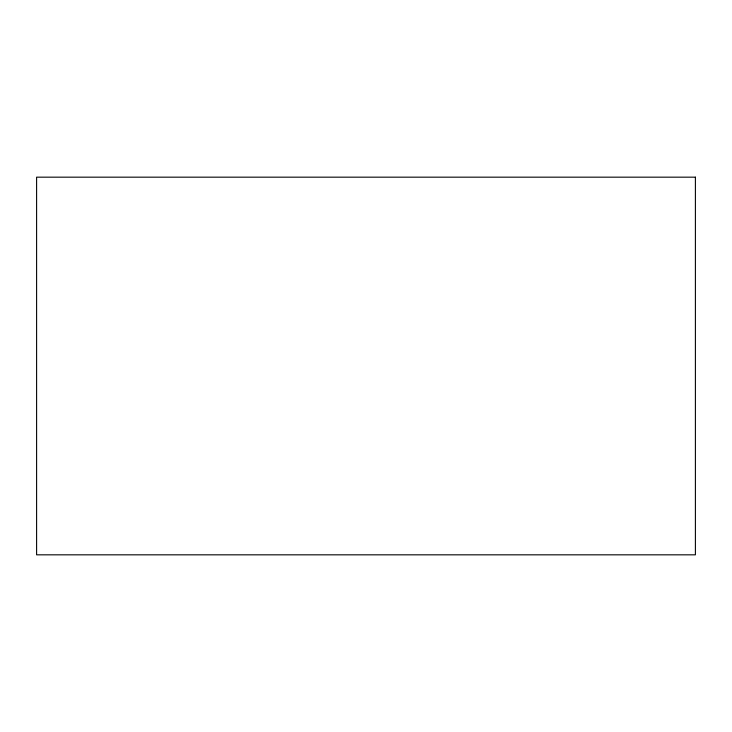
<?xml version="1.0" encoding="UTF-8"?>
<svg xmlns="http://www.w3.org/2000/svg" width="732" height="732" viewBox="0 0 732 732"><rect width="100%" height="100%" fill="white"/><g stroke="black" fill="none" stroke-linecap="round" stroke-linejoin="round"><path stroke-width="1.1" d="M695.4 177.171L36.6 177.171L36.6 554.829L695.4 554.829L695.4 177.171"/></g></svg>
